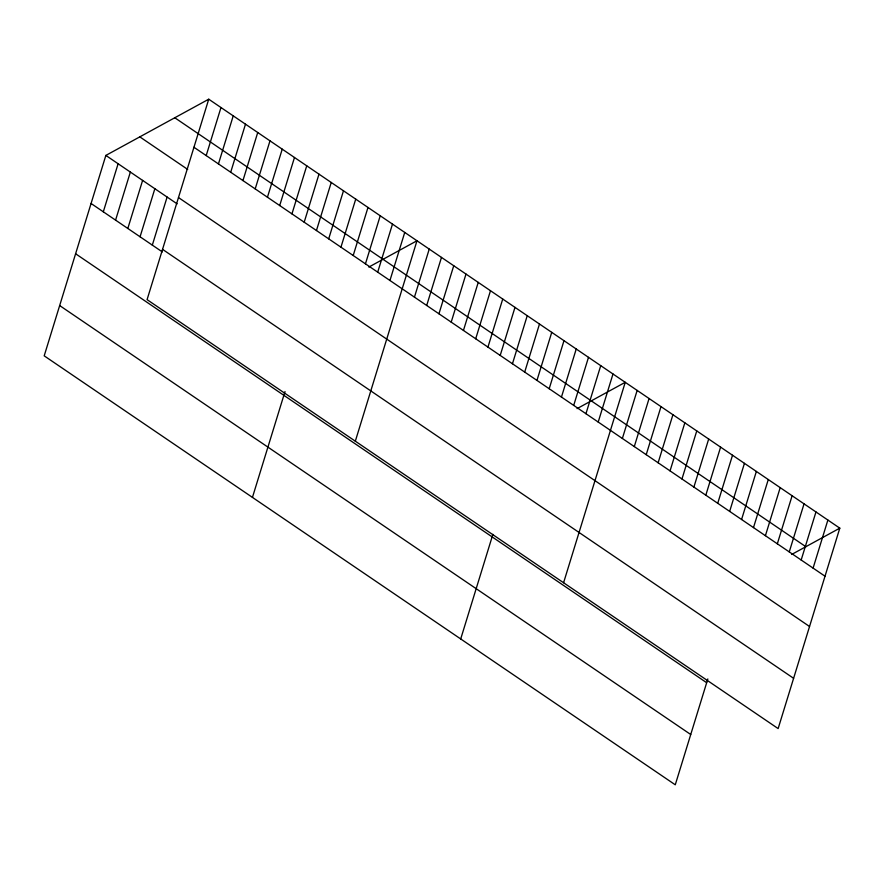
<?xml version="1.0" encoding="UTF-8"?>
<svg xmlns="http://www.w3.org/2000/svg" width="884" height="884" viewBox="0 0 884 884"><rect width="100%" height="100%" fill="white"/><g stroke="black" fill="none" stroke-linecap="round" stroke-linejoin="round"><path stroke-width="1.33" d="M208.734 99.207L147.076 299.632L778.141 728.582L839.8 528.157L208.734 99.207L105.859 155.418L44.2 355.843L675.265 784.793L707.83 678.945M103.317 211.806L118.113 163.75M115.572 220.138L130.357 172.071M127.826 228.459L142.611 180.402M140.07 236.79L154.855 188.723M152.324 245.111L167.109 197.055M206.193 155.595L220.978 107.528M218.447 163.927L233.232 115.859M230.702 172.247L245.487 124.191M242.945 180.579L257.73 132.512M255.2 188.9L269.985 140.843M267.443 197.231L282.228 149.164M279.698 205.552L294.483 157.496M291.952 213.884L306.737 165.816M304.195 222.204L318.98 174.148M316.45 230.536L331.235 182.469M328.693 238.857L343.478 190.8M252.448 497.394L285.013 391.546M340.948 247.188L355.733 199.121M353.202 255.52L367.987 207.453M365.446 263.841L380.231 215.784M377.7 272.173L392.485 224.105M389.943 280.493L404.739 232.437M355.324 441.182L416.983 240.757L368.827 267.078M414.452 297.146L429.237 249.089M426.696 305.477L441.481 257.41M438.95 313.798L453.735 265.741M451.205 322.13L465.99 274.062M463.448 330.45L478.233 282.394M475.702 338.782L490.487 290.714M487.946 347.114L502.731 299.046M500.2 355.434L514.985 307.378M512.455 363.766L527.24 315.698M524.698 372.087L539.483 324.03M536.953 380.418L551.738 332.351M460.708 638.955L492.885 534.356M549.196 388.739L563.981 340.683M561.451 397.071L576.235 349.003M573.705 405.391L588.49 357.335M585.948 413.723L600.733 365.656M598.203 422.044L612.988 373.987M563.583 582.733L625.242 382.308L577.075 408.629M622.369 438.475L637.154 390.419M634.292 446.586L649.077 398.518M646.215 454.685L661 406.618M658.127 462.785L672.923 414.718M670.05 470.885L684.835 422.828M681.973 478.984L696.758 430.928M693.896 487.095L708.681 439.028M705.808 495.195L720.604 447.127M717.731 503.294L732.516 455.238M729.654 511.394L744.439 463.338M741.577 519.505L756.361 471.437M753.488 527.604L768.284 479.537M765.411 535.704L780.196 487.648M777.334 543.804L792.119 495.747M789.257 551.914L804.042 503.847M801.169 560.014L815.965 511.947M813.092 568.114L827.877 520.057M791.644 554.467L839.8 528.157M174.789 117.76L805.854 546.71M193.95 147.263L825.015 576.213M139.805 136.865L187.695 169.419M178.48 197.552L809.545 626.502M105.859 155.418L177.132 203.861M162.546 249.354L793.611 678.304M91.074 203.486L162.347 251.929M75.604 253.763L706.67 682.713M59.67 305.566L690.736 734.516"/></g></svg>
